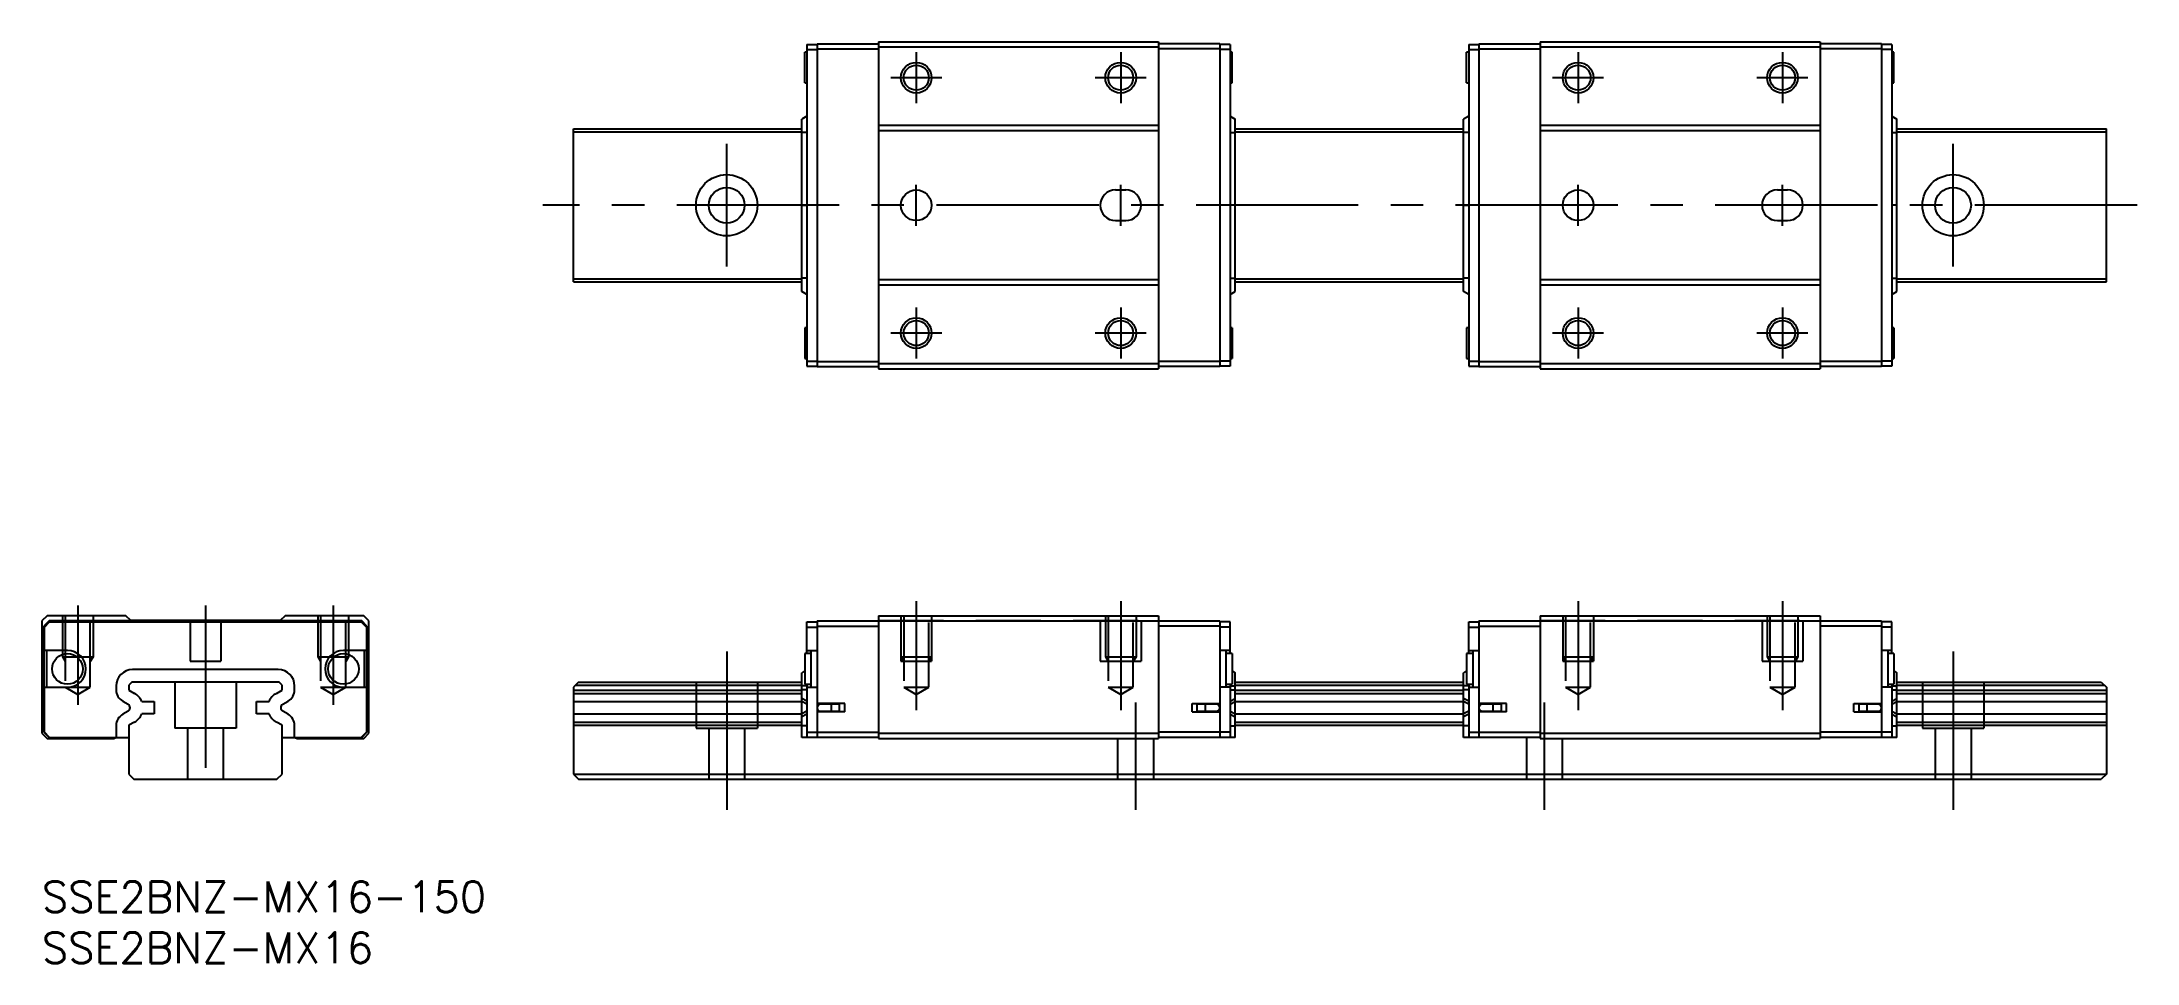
# Model space of a CAD drawing. Extents: x 0 to 205, y -8 to 82.
import ezdxf

# ---------------------------------------------------------------- set-up
doc = ezdxf.new("R2010")
doc.units = 0
doc.header["$LTSCALE"] = 0.5
doc.linetypes.add('CENTER', pattern=[50.8, 31.75, -6.35, 6.35, -6.35])
doc.linetypes.add('DASHED', pattern=[19.05, 12.7, -6.35])
for name, color, linetype in [('MSM_CENTER', 1, 'CENTER'), ('MSM_CONTINUOUS', 7, 'CONTINUOUS'), ('MSM_DASHED', 4, 'DASHED'), ('MSM_NARROW', 5, 'CONTINUOUS'), ('MSM_PART_NUMBER', 7, 'CONTINUOUS')]:
    doc.layers.add(name, color=color, linetype=linetype)
doc.styles.get("Standard").update_dxf_attribs({"font": 'txt.shx', "height": 3, "bigfont": 'bigfont.shx'})

# ---------------------------------------------------------------- blocks, each defined once
blk = doc.blocks.new('*U2')
at = {"layer": 'MSM_PART_NUMBER'}
blk.add_text('SSE2BNZ-MX16-150', height=3, dxfattribs=at).set_placement((0, -3))
blk = doc.blocks.new('*U3')
at = {"layer": 'MSM_PART_NUMBER'}
blk.add_text('SSE2BNZ-MX16', height=3, dxfattribs=at).set_placement((0, -8))

msp = doc.modelspace()

# ---------------------------------------------------------------- linework, layer by layer
at = {"layer": 'MSM_CENTER'}
for p, q in [((85.55, 81.19), (85.55, 76.18)), ((105.55, 81.19), (105.55, 76.18)), ((150.3, 81.19), (150.3, 76.18)), ((170.3, 81.19), (170.3, 76.18)), ((88.05, 78.68), (83.05, 78.68)), ((108.05, 78.68), (103.05, 78.68)), ((152.8, 78.68), (147.8, 78.68)), ((172.8, 78.68), (167.8, 78.68)), ((67, 60.18), (67, 72.19)), ((187, 60.18), (187, 72.19)), ((85.55, 64.18), (85.55, 68.19)), ((105.55, 64.18), (105.55, 68.19)), ((150.3, 64.18), (150.3, 68.19)), ((170.3, 64.18), (170.3, 68.19)), ((205, 66.19), (49, 66.19)), ((85.55, 56.19), (85.55, 51.18)), ((105.55, 56.19), (105.55, 51.18)), ((150.3, 56.19), (150.3, 51.18)), ((170.3, 56.19), (170.3, 51.18)), ((88.05, 53.68), (83.05, 53.68)), ((108.05, 53.68), (103.05, 53.68)), ((152.8, 53.68), (147.8, 53.68)), ((172.8, 53.68), (167.8, 53.68)), ((3.5, 27), (3.5, 17.29)), ((16, 27), (16, 8.5)), ((28.5, 27), (28.5, 17.29)), ((85.55, 27.44), (85.55, 16.76)), ((105.55, 27.44), (105.55, 16.76)), ((150.3, 27.44), (150.3, 16.76)), ((170.3, 27.44), (170.3, 16.76)), ((67, 22.5), (67, 7)), ((187, 22.5), (187, 7)), ((107, 17.5), (107, 7)), ((147, 17.5), (147, 7))]:
    msp.add_line(p, q, dxfattribs=at)
at = {"layer": 'MSM_CONTINUOUS'}
for p, q in [((81.85, 82.19), (81.85, 50.19)), ((81.85, 82.19), (109.25, 82.19)), ((109.25, 82.19), (109.25, 50.19)), ((146.6, 82.19), (146.6, 50.19)), ((146.6, 82.19), (174, 82.19)), ((174, 82.19), (174, 50.19)), ((74.65, 78.19), (74.65, 81.19)), ((74.85, 81.19), (74.65, 81.19)), ((74.85, 81.94), (74.85, 50.44)), ((74.85, 81.94), (75.85, 81.94)), ((74.85, 81.44), (75.85, 81.44)), ((75.85, 81.99), (75.85, 50.39)), ((75.85, 81.99), (81.85, 81.99)), ((75.85, 81.49), (81.85, 81.49)), ((81.85, 81.69), (109.25, 81.69)), ((115.25, 81.99), (109.25, 81.99)), ((115.25, 81.49), (109.25, 81.49)), ((115.25, 81.99), (115.25, 50.39)), ((116.25, 81.94), (115.25, 81.94)), ((116.25, 81.44), (115.25, 81.44)), ((116.25, 81.94), (116.25, 50.44)), ((116.45, 81.19), (116.25, 81.19)), ((116.45, 78.19), (116.45, 81.19)), ((139.4, 78.19), (139.4, 81.19)), ((139.6, 81.19), (139.4, 81.19)), ((139.6, 81.94), (139.6, 50.44)), ((139.6, 81.94), (140.6, 81.94)), ((139.6, 81.44), (140.6, 81.44)), ((140.6, 81.99), (146.6, 81.99)), ((140.6, 81.99), (140.6, 50.39)), ((140.6, 81.49), (146.6, 81.49)), ((146.6, 81.69), (174, 81.69)), ((180, 81.99), (174, 81.99)), ((180, 81.49), (174, 81.49)), ((180, 81.99), (180, 50.39)), ((181, 81.94), (180, 81.94)), ((181, 81.44), (180, 81.44)), ((181, 81.94), (181, 50.44)), ((181.2, 81.19), (181, 81.19)), ((181.2, 78.19), (181.2, 81.19)), ((74.65, 78.19), (74.85, 78.19)), ((116.25, 78.19), (116.45, 78.19)), ((139.4, 78.19), (139.6, 78.19)), ((181, 78.19), (181.2, 78.19)), ((74.85, 74.91), (74.35, 74.61)), ((74.35, 57.76), (74.35, 74.61)), ((109.25, 73.99), (81.85, 73.99)), ((116.25, 74.91), (116.75, 74.61)), ((116.75, 57.76), (116.75, 74.61)), ((139.6, 74.91), (139.1, 74.61)), ((139.1, 57.76), (139.1, 74.61)), ((174, 73.99), (146.6, 73.99)), ((181, 74.91), (181.5, 74.61)), ((181.5, 57.76), (181.5, 74.61)), ((52, 73.68), (74.35, 73.68)), ((52, 58.68), (52, 73.68)), ((52, 73.39), (74.35, 73.39)), ((74.85, 73.32), (74.35, 73.32)), ((109.25, 73.49), (81.85, 73.49)), ((116.25, 73.32), (116.75, 73.32)), ((116.75, 73.68), (139.1, 73.68)), ((116.75, 73.39), (139.1, 73.39)), ((139.6, 73.32), (139.1, 73.32)), ((174, 73.49), (146.6, 73.49)), ((181, 73.32), (181.5, 73.32)), ((181.5, 73.68), (202, 73.68)), ((181.5, 73.39), (202, 73.39)), ((202, 58.68), (202, 73.68)), ((105.05, 67.69), (106.05, 67.69)), ((169.8, 67.69), (170.8, 67.69)), ((74.35, 66.19), (74.85, 66.19)), ((116.75, 66.19), (116.25, 66.19)), ((139.1, 66.19), (139.6, 66.19)), ((181.5, 66.19), (181, 66.19)), ((105.05, 64.69), (106.05, 64.69)), ((169.8, 64.69), (170.8, 64.69)), ((52, 58.98), (74.35, 58.98)), ((52, 58.68), (74.35, 58.68)), ((74.85, 59.06), (74.35, 59.06)), ((74.85, 57.46), (74.35, 57.76)), ((109.25, 58.88), (81.85, 58.88)), ((109.25, 58.38), (81.85, 58.38)), ((116.25, 59.06), (116.75, 59.06)), ((116.25, 57.46), (116.75, 57.76)), ((116.75, 58.98), (139.1, 58.98)), ((116.75, 58.68), (139.1, 58.68)), ((139.6, 59.06), (139.1, 59.06)), ((139.6, 57.46), (139.1, 57.76)), ((174, 58.88), (146.6, 58.88)), ((174, 58.38), (146.6, 58.38)), ((181, 59.06), (181.5, 59.06)), ((181, 57.46), (181.5, 57.76)), ((181.5, 58.98), (202, 58.98)), ((181.5, 58.68), (202, 58.68)), ((74.65, 54.19), (74.65, 51.18)), ((74.85, 54.19), (74.65, 54.19)), ((116.45, 54.19), (116.25, 54.19)), ((116.45, 54.19), (116.45, 51.18)), ((139.6, 54.19), (139.4, 54.19)), ((139.4, 54.19), (139.4, 51.18)), ((181.2, 54.19), (181, 54.19)), ((181.2, 54.19), (181.2, 51.18)), ((74.65, 51.18), (74.85, 51.18)), ((74.85, 50.94), (75.85, 50.94)), ((74.85, 50.44), (75.85, 50.44)), ((75.85, 50.89), (81.85, 50.89)), ((75.85, 50.39), (81.85, 50.39)), ((81.85, 50.69), (109.25, 50.69)), ((81.85, 50.19), (109.25, 50.19)), ((115.25, 50.89), (109.25, 50.89)), ((115.25, 50.39), (109.25, 50.39)), ((116.25, 50.94), (115.25, 50.94)), ((116.25, 50.44), (115.25, 50.44)), ((116.25, 51.18), (116.45, 51.18)), ((139.4, 51.18), (139.6, 51.18)), ((139.6, 50.94), (140.6, 50.94)), ((139.6, 50.44), (140.6, 50.44)), ((140.6, 50.89), (146.6, 50.89)), ((140.6, 50.39), (146.6, 50.39)), ((146.6, 50.69), (174, 50.69)), ((146.6, 50.19), (174, 50.19)), ((180, 50.89), (174, 50.89)), ((180, 50.39), (174, 50.39)), ((181, 50.94), (180, 50.94)), ((181, 50.44), (180, 50.44)), ((181, 51.18), (181.2, 51.18)), ((0.5, 26), (0, 25.5)), ((0, 25.5), (0, 14.5)), ((0.7, 25.5), (0.2, 25)), ((0.2, 25), (0.2, 14.6)), ((0.25, 24.9), (0.75, 25.4)), ((0.25, 22.6), (0.25, 24.9)), ((8.2, 26), (0.5, 26)), ((31.3, 25.5), (0.7, 25.5)), ((0.75, 25.4), (31.25, 25.4)), ((8.7, 25.55), (8.2, 26)), ((23.3, 25.55), (8.7, 25.55)), ((23.8, 26), (23.3, 25.55)), ((31.5, 26), (23.8, 26)), ((31.25, 25.4), (31.75, 24.9)), ((31.8, 25), (31.3, 25.5)), ((32, 25.5), (31.5, 26)), ((31.75, 24.9), (31.75, 22.6)), ((31.8, 14.6), (31.8, 25)), ((32, 14.5), (32, 25.5)), ((74.85, 22.3), (74.85, 25.4)), ((74.85, 25.4), (75.85, 25.4)), ((74.85, 24.9), (75.85, 24.9)), ((75.85, 25.5), (115.25, 25.5)), ((75.85, 25.5), (75.85, 14.1)), ((75.85, 25), (81.85, 25)), ((81.85, 26), (109.25, 26)), ((81.85, 26), (81.85, 14)), ((109.25, 26), (109.25, 14)), ((115.25, 25), (109.25, 25)), ((115.25, 25.5), (115.25, 14.1)), ((116.25, 25.4), (115.25, 25.4)), ((116.25, 24.9), (115.25, 24.9)), ((116.25, 22.3), (116.25, 25.4)), ((139.6, 22.3), (139.6, 25.4)), ((139.6, 25.4), (140.6, 25.4)), ((139.6, 24.9), (140.6, 24.9)), ((140.6, 25.5), (180, 25.5)), ((140.6, 25.5), (140.6, 14.1)), ((140.6, 25), (146.6, 25)), ((146.6, 26), (146.6, 14)), ((146.6, 26), (174, 26)), ((174, 26), (174, 14)), ((180, 25), (174, 25)), ((180, 25.5), (180, 14.1)), ((181, 25.4), (180, 25.4)), ((181, 24.9), (180, 24.9)), ((181, 22.3), (181, 25.4)), ((2.5, 22.6), (0.25, 22.6)), ((0.45, 22.6), (0.45, 19)), ((31.75, 22.6), (29.5, 22.6)), ((31.55, 19), (31.55, 22.6)), ((74.85, 22.6), (75.85, 22.6)), ((75.25, 22.6), (75.25, 19)), ((116.25, 22.6), (115.25, 22.6)), ((115.85, 22.6), (115.85, 19)), ((139.6, 22.6), (140.6, 22.6)), ((140, 22.6), (140, 19)), ((181, 22.6), (180, 22.6)), ((180.6, 22.6), (180.6, 19)), ((23.13, 20.73), (8.87, 20.73)), ((74.65, 20.61), (74.35, 20.43)), ((75.25, 22.3), (74.65, 22.3)), ((74.65, 22.3), (74.65, 19.3)), ((116.45, 22.3), (115.85, 22.3)), ((116.45, 22.3), (116.45, 19.3)), ((116.45, 20.61), (116.75, 20.43)), ((139.4, 20.61), (139.1, 20.43)), ((139.4, 22.3), (139.4, 19.3)), ((140, 22.3), (139.4, 22.3)), ((181.2, 22.3), (180.6, 22.3)), ((181.2, 22.3), (181.2, 19.3)), ((181.2, 20.61), (181.5, 20.43)), ((0.25, 19), (2.5, 19)), ((0.25, 14.6), (0.25, 19)), ((7.27, 19.13), (7.27, 18.76)), ((8.8, 19.5), (8.5, 19.2)), ((8.5, 19.2), (8.5, 18.72)), ((8.5, 18.72), (9.06, 18.4)), ((23.2, 19.5), (8.8, 19.5)), ((22.94, 18.4), (23.5, 18.72)), ((23.5, 19.2), (23.2, 19.5)), ((23.5, 18.72), (23.5, 19.2)), ((24.73, 18.76), (24.73, 19.13)), ((29.5, 19), (31.75, 19)), ((31.75, 19), (31.75, 14.6)), ((52.5, 19.5), (52, 19)), ((52, 19), (52, 10.5)), ((52, 18.72), (74.35, 18.72)), ((52.2, 19.2), (74.35, 19.2)), ((52.5, 19.5), (74.35, 19.5)), ((74.35, 14.1), (74.35, 20.43)), ((74.85, 19.13), (74.35, 19.13)), ((74.85, 18.76), (74.35, 18.76)), ((74.65, 19.3), (75.25, 19.3)), ((74.85, 19.3), (74.85, 14.1)), ((74.85, 19), (75.85, 19)), ((116.25, 19), (115.25, 19)), ((115.85, 19.3), (116.45, 19.3)), ((116.25, 19.3), (116.25, 14.1)), ((116.25, 19.13), (116.75, 19.13)), ((116.25, 18.76), (116.75, 18.76)), ((116.75, 14.1), (116.75, 20.43)), ((116.75, 19.5), (139.1, 19.5)), ((116.75, 19.2), (139.1, 19.2)), ((116.75, 18.72), (139.1, 18.72)), ((139.1, 14.1), (139.1, 20.43)), ((139.6, 19.13), (139.1, 19.13)), ((139.6, 18.76), (139.1, 18.76)), ((139.4, 19.3), (140, 19.3)), ((139.6, 19.3), (139.6, 14.1)), ((139.6, 19), (140.6, 19)), ((181, 19), (180, 19)), ((180.6, 19.3), (181.2, 19.3)), ((181, 19.3), (181, 14.1)), ((181, 19.13), (181.5, 19.13)), ((181, 18.76), (181.5, 18.76)), ((181.5, 14.1), (181.5, 20.43)), ((181.5, 19.5), (201.5, 19.5)), ((181.5, 19.2), (201.8, 19.2)), ((181.5, 18.72), (202, 18.72)), ((201.5, 19.5), (202, 19)), ((202, 19), (202, 10.5)), ((7.92, 17.64), (8.43, 17.35)), ((8.43, 16.65), (7.92, 16.36)), ((9.78, 17.6), (11, 17.6)), ((11, 16.4), (9.78, 16.4)), ((11, 17.6), (11, 16.4)), ((21, 16.4), (21, 17.6)), ((21, 17.6), (22.22, 17.6)), ((22.22, 16.4), (21, 16.4)), ((23.57, 17.35), (24.08, 17.64)), ((24.08, 16.36), (23.57, 16.65)), ((52, 18.4), (74.35, 18.4)), ((52, 17.6), (74.35, 17.6)), ((74.85, 17.64), (74.35, 17.9)), ((74.85, 17.35), (74.35, 17.61)), ((74.85, 16.65), (74.35, 16.39)), ((78.55, 17.4), (75.85, 17.4)), ((78.55, 16.6), (75.85, 16.6)), ((78.05, 17.35), (76.2, 17.35)), ((76.2, 16.65), (78.05, 16.65)), ((76.65, 17.35), (76.65, 17.4)), ((76.65, 16.6), (76.65, 16.65)), ((77.11, 17.35), (77.11, 17.4)), ((77.11, 16.6), (77.11, 16.65)), ((77.25, 16.65), (77.25, 17.35)), ((78.05, 16.65), (78.05, 17.35)), ((78.55, 16.6), (78.55, 17.4)), ((112.55, 17.4), (115.25, 17.4)), ((112.55, 16.6), (112.55, 17.4)), ((112.55, 16.6), (115.25, 16.6)), ((114.9, 17.35), (113.05, 17.35)), ((113.05, 16.65), (113.05, 17.35)), ((113.05, 16.65), (114.9, 16.65)), ((113.85, 16.65), (113.85, 17.35)), ((113.99, 17.35), (113.99, 17.4)), ((113.99, 16.6), (113.99, 16.65)), ((114.45, 17.35), (114.45, 17.4)), ((114.45, 16.6), (114.45, 16.65)), ((116.25, 17.64), (116.75, 17.9)), ((116.25, 17.35), (116.75, 17.61)), ((116.25, 16.65), (116.75, 16.39)), ((116.75, 18.4), (139.1, 18.4)), ((116.75, 17.6), (139.1, 17.6)), ((139.6, 17.64), (139.1, 17.9)), ((139.6, 17.35), (139.1, 17.61)), ((139.6, 16.65), (139.1, 16.39)), ((143.3, 17.4), (140.6, 17.4)), ((143.3, 16.6), (140.6, 16.6)), ((142.8, 17.35), (140.95, 17.35)), ((140.95, 16.65), (142.8, 16.65)), ((141.4, 17.35), (141.4, 17.4)), ((141.4, 16.6), (141.4, 16.65)), ((141.86, 17.35), (141.86, 17.4)), ((141.86, 16.6), (141.86, 16.65)), ((142, 16.65), (142, 17.35)), ((142.8, 16.65), (142.8, 17.35)), ((143.3, 16.6), (143.3, 17.4)), ((177.3, 17.4), (180, 17.4)), ((177.3, 16.6), (177.3, 17.4)), ((177.3, 16.6), (180, 16.6)), ((177.8, 16.65), (177.8, 17.35)), ((179.65, 17.35), (177.8, 17.35)), ((177.8, 16.65), (179.65, 16.65)), ((178.6, 16.65), (178.6, 17.35)), ((178.74, 17.35), (178.74, 17.4)), ((178.74, 16.6), (178.74, 16.65)), ((179.2, 17.35), (179.2, 17.4)), ((179.2, 16.6), (179.2, 16.65)), ((181, 17.64), (181.5, 17.9)), ((181, 17.35), (181.5, 17.61)), ((181, 16.65), (181.5, 16.39)), ((181.5, 18.4), (202, 18.4)), ((181.5, 17.6), (202, 17.6)), ((0, 14.5), (0.5, 14)), ((0.2, 14.6), (0.7, 14.1)), ((0.75, 14.1), (0.25, 14.6)), ((7.27, 15.24), (7.27, 14.1)), ((9.06, 15.6), (8.5, 15.28)), ((8.5, 15.28), (8.5, 10.5)), ((23.5, 15.28), (22.94, 15.6)), ((23.5, 10.5), (23.5, 15.28)), ((24.73, 14.1), (24.73, 15.24)), ((31.75, 14.6), (31.25, 14.1)), ((31.3, 14.1), (31.8, 14.6)), ((31.5, 14), (32, 14.5)), ((52, 16.4), (74.35, 16.4)), ((52, 15.6), (74.35, 15.6)), ((52, 15.28), (74.35, 15.28)), ((74.85, 16.36), (74.35, 16.1)), ((74.85, 15.24), (74.35, 15.24)), ((74.85, 14.6), (81.85, 14.6)), ((81.85, 14.5), (109.25, 14.5)), ((116.25, 14.6), (109.25, 14.6)), ((116.25, 16.36), (116.75, 16.1)), ((116.25, 15.24), (116.75, 15.24)), ((116.75, 16.4), (139.1, 16.4)), ((116.75, 15.6), (139.1, 15.6)), ((116.75, 15.28), (139.1, 15.28)), ((139.6, 16.36), (139.1, 16.1)), ((139.6, 15.24), (139.1, 15.24)), ((139.6, 14.6), (146.6, 14.6)), ((146.6, 14.5), (174, 14.5)), ((181, 14.6), (174, 14.6)), ((181, 16.36), (181.5, 16.1)), ((181, 15.24), (181.5, 15.24)), ((181.5, 16.4), (202, 16.4)), ((181.5, 15.6), (202, 15.6)), ((181.5, 15.28), (202, 15.28)), ((0.5, 14), (7.03, 14)), ((0.7, 14.1), (8.5, 14.1)), ((7.03, 14), (7.24, 14.1)), ((23.5, 14.1), (31.3, 14.1)), ((24.76, 14.1), (24.97, 14)), ((24.97, 14), (31.5, 14)), ((81.85, 14.1), (74.35, 14.1)), ((81.85, 14), (109.25, 14)), ((116.75, 14.1), (109.25, 14.1)), ((146.6, 14.1), (139.1, 14.1)), ((146.6, 14), (174, 14)), ((181.5, 14.1), (174, 14.1)), ((8.5, 10.5), (9, 10)), ((23, 10), (23.5, 10.5)), ((52, 10.5), (202, 10.5)), ((52, 10.5), (52.5, 10)), ((202, 10.5), (201.5, 10)), ((9, 10), (23, 10)), ((52.5, 10), (201.5, 10))]:
    msp.add_line(p, q, dxfattribs=at)
for centre, radius in [((85.55, 78.68), 1.23), ((105.55, 78.68), 1.23), ((150.3, 78.68), 1.23), ((170.3, 78.68), 1.23), ((67, 66.19), 3), ((67, 66.19), 1.75), ((85.55, 66.19), 1.5), ((150.3, 66.19), 1.5), ((187, 66.19), 3), ((187, 66.19), 1.75), ((85.55, 53.68), 1.23), ((105.55, 53.68), 1.23), ((150.3, 53.68), 1.23), ((170.3, 53.68), 1.23), ((2.5, 20.8), 1.5), ((29.5, 20.8), 1.5)]:
    msp.add_circle(centre, radius, dxfattribs=at)
for centre, radius, start, end in [((105.05, 66.19), 1.5, 90, 270), ((106.05, 66.19), 1.5, 270, 90), ((169.8, 66.19), 1.5, 90, 270), ((170.8, 66.19), 1.5, 270, 90), ((2.5, 20.8), 1.8, 270, 90), ((29.5, 20.8), 1.8, 90, 270), ((8.87, 19.13), 1.6, 90, 180), ((23.13, 19.13), 1.6, 0, 90), ((8.57, 18.76), 1.3, 180, 239.9972), ((23.43, 18.76), 1.3, 300.0028, 0), ((8.23, 17), 0.4, 300.0028, 59.9972), ((8.19, 16.89), 1.75, 24.1151, 60.0008), ((8.19, 17.11), 1.75, 299.9992, 335.8849), ((23.81, 16.89), 1.75, 119.9992, 155.8849), ((23.81, 17.11), 1.75, 204.1151, 240.0008), ((23.77, 17), 0.4, 120.0028, 239.9972), ((76.2, 17), 0.35, 90, 270), ((114.9, 17), 0.35, 270, 90), ((140.95, 17), 0.35, 90, 270), ((179.65, 17), 0.35, 270, 90), ((8.57, 15.24), 1.3, 120.0028, 180), ((23.43, 15.24), 1.3, 0, 59.9972)]:
    msp.add_arc(centre, radius, start, end, dxfattribs=at)
at = {"layer": 'MSM_DASHED'}
for p, q in [((2, 26), (2, 22)), ((2.27, 26), (2.27, 19)), ((4.73, 19), (4.73, 26)), ((5, 26), (5, 22)), ((14.5, 25.55), (14.5, 21.55)), ((17.5, 25.55), (17.5, 21.55)), ((27, 26), (27, 22)), ((27.27, 26), (27.27, 19)), ((29.73, 19), (29.73, 26)), ((30, 26), (30, 22)), ((81.85, 25.55), (109.25, 25.55)), ((84.05, 26), (84.05, 21.55)), ((84.32, 26), (84.32, 19)), ((86.78, 19), (86.78, 26)), ((87.05, 26), (87.05, 21.55)), ((103.55, 25.55), (103.55, 21.55)), ((104.05, 26), (104.05, 22)), ((104.32, 26), (104.32, 19)), ((106.78, 19), (106.78, 26)), ((107.05, 26), (107.05, 22)), ((107.55, 25.55), (107.55, 21.55)), ((146.6, 25.55), (174, 25.55)), ((148.8, 26), (148.8, 21.55)), ((149.07, 26), (149.07, 19)), ((151.53, 19), (151.53, 26)), ((151.8, 26), (151.8, 21.55)), ((168.3, 25.55), (168.3, 21.55)), ((168.8, 26), (168.8, 22)), ((169.07, 26), (169.07, 19)), ((171.53, 19), (171.53, 26)), ((171.8, 26), (171.8, 22)), ((172.3, 25.55), (172.3, 21.55)), ((2, 22), (5, 22)), ((2, 22), (2.27, 21.53)), ((5, 22), (4.73, 21.53)), ((14.5, 21.55), (17.5, 21.55)), ((27, 22), (30, 22)), ((27, 22), (27.27, 21.53)), ((30, 22), (29.73, 21.53)), ((84.05, 22), (87.05, 22)), ((84.05, 22), (84.32, 21.53)), ((84.05, 21.55), (87.05, 21.55)), ((87.05, 22), (86.78, 21.53)), ((103.55, 21.55), (107.55, 21.55)), ((104.05, 22), (104.32, 21.53)), ((104.05, 22), (107.05, 22)), ((107.05, 22), (106.78, 21.53)), ((148.8, 22), (151.8, 22)), ((148.8, 22), (149.07, 21.53)), ((148.8, 21.55), (151.8, 21.55)), ((151.8, 22), (151.53, 21.53)), ((168.3, 21.55), (172.3, 21.55)), ((168.8, 22), (169.07, 21.53)), ((168.8, 22), (171.8, 22)), ((171.8, 22), (171.53, 21.53)), ((2.27, 19), (3.5, 18.29)), ((2.27, 19), (4.73, 19)), ((3.5, 18.29), (4.73, 19)), ((13, 19.5), (13, 15)), ((19, 19.5), (19, 15)), ((27.27, 19), (28.5, 18.29)), ((27.27, 19), (29.73, 19)), ((28.5, 18.29), (29.73, 19)), ((64, 19.5), (64, 15)), ((70, 19.5), (70, 15)), ((84.32, 19), (85.55, 18.29)), ((84.32, 19), (86.78, 19)), ((85.55, 18.29), (86.78, 19)), ((104.32, 19), (105.55, 18.29)), ((104.32, 19), (106.78, 19)), ((105.55, 18.29), (106.78, 19)), ((149.07, 19), (150.3, 18.29)), ((149.07, 19), (151.53, 19)), ((150.3, 18.29), (151.53, 19)), ((169.07, 19), (170.3, 18.29)), ((169.07, 19), (171.53, 19)), ((170.3, 18.29), (171.53, 19)), ((184, 19.5), (184, 15)), ((190, 19.5), (190, 15)), ((19, 15), (13, 15)), ((14.25, 15), (14.25, 10)), ((17.75, 15), (17.75, 10)), ((64, 15), (70, 15)), ((65.25, 15), (65.25, 10)), ((68.75, 15), (68.75, 10)), ((184, 15), (190, 15)), ((185.25, 15), (185.25, 10)), ((188.75, 15), (188.75, 10)), ((105.25, 14), (105.25, 10)), ((108.75, 14), (108.75, 10)), ((145.25, 14), (145.25, 10)), ((148.75, 14), (148.75, 10))]:
    msp.add_line(p, q, dxfattribs=at)
at = {"layer": 'MSM_NARROW'}
for centre in [(85.55, 78.68), (105.55, 78.68), (150.3, 78.68), (170.3, 78.68), (85.55, 53.68), (105.55, 53.68), (150.3, 53.68), (170.3, 53.68)]:
    msp.add_circle(centre, 1.5, dxfattribs=at)

# ---------------------------------------------------------------- block references
at = {"layer": 'MSM_CONTINUOUS'}
for name in ['*U2', '*U3']:
    msp.add_blockref(name, (0, 0), dxfattribs=at)

doc.saveas('drawing.dxf')
